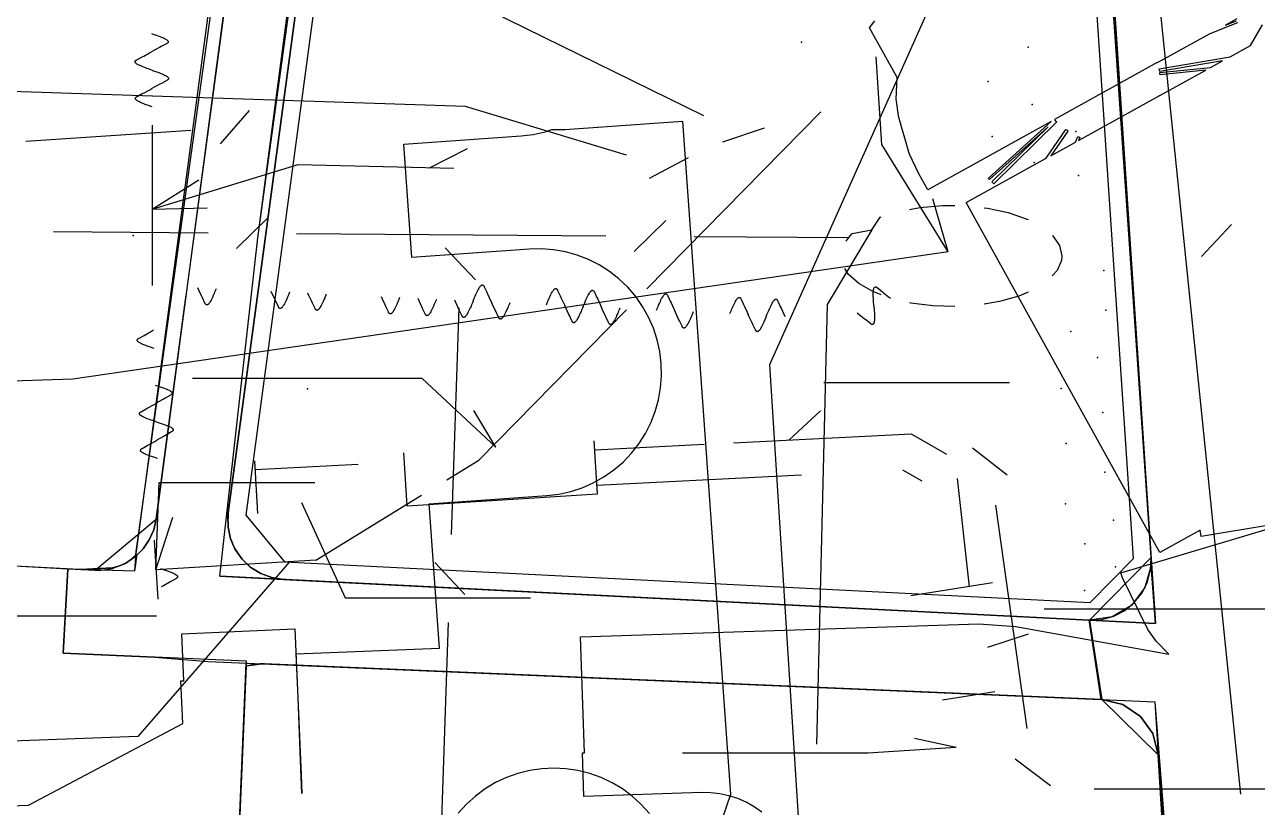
# Model space of a CAD drawing. Header units: metres. Extents: x -3903 to -3714, y 4981 to 6033.
# Drawn here: x -3864.84 to -3843.9, y 5709.88 to 5723.18 of the extents above; entities that cross this region are included whole.
import ezdxf

# ---------------------------------------------------------------- set-up
doc = ezdxf.new("R2010")
doc.units = ezdxf.units.M
for name, color, linetype in [('BOUNDARY', 7, 'Continuous'), ('BUSH', 7, 'Continuous'), ('CURB', 7, 'Continuous'), ('ELECTR_CABLE', 7, 'Continuous'), ('ELECTR_CABLE_COMM', 7, 'Continuous'), ('GRASS', 7, 'Continuous'), ('GROUND', 7, 'Continuous'), ('HEAT', 7, 'Continuous'), ('SEWER', 7, 'Continuous'), ('SIDEWALK_PATH', 7, 'Continuous'), ('TREE', 7, 'Continuous'), ('WATER_PIPELINE', 7, 'Continuous')]:
    doc.layers.add(name, color=color, linetype=linetype)

msp = doc.modelspace()

# ---------------------------------------------------------------- linework, layer by layer
at = {"layer": 'BOUNDARY'}
msp.add_lwpolyline([(-3861.464, 5703.213), (-3861.075, 5712.362), (-3864.189, 5712.495), (-3864.109, 5713.925), (-3866.317, 5714.045), (-3865.176, 5725.092), (-3864.954, 5735.839), (-3864.413, 5735.875), (-3864.286, 5739.581), (-3860.71, 5739.306), (-3860.715, 5739.615), (-3857.337, 5739.608), (-3857.325, 5739.309), (-3847.856, 5740.311), (-3847.984, 5741.862)], dxfattribs=at)
at = {"layer": 'BUSH'}
for p in [(-3851.646, 5722.876), (-3847.798, 5722.795), (-3848.477, 5722.21), (-3847.73, 5721.82), (-3848.409, 5721.277), (-3846.986, 5721.358), (-3847.696, 5720.835), (-3846.942, 5720.612), (-3846.512, 5718.997), (-3846.477, 5718.323), (-3847.073, 5717.963), (-3846.615, 5717.521), (-3860.034, 5716.989), (-3847.236, 5716.994), (-3846.53, 5716.586), (-3847.151, 5716.059), (-3846.496, 5715.574), (-3847.159, 5715.031), (-3846.344, 5714.755), (-3846.835, 5714.351), (-3846.31, 5713.965), (-3846.841, 5713.562)]:
    msp.add_point(p, dxfattribs=at)
at = {"layer": 'CURB'}
for points in [[(-3857.3, 5739.01), (-3857.918, 5738.407), (-3861.086, 5714.84), (-3860.427, 5714.048), (-3846.741, 5713.357), (-3846.007, 5714.103), (-3847.289, 5733.332), (-3847.46, 5735.893), (-3847.689, 5739.323)], [(-3846.756, 5713.058), (-3845.708, 5714.123), (-3847.009, 5733.639), (-3847.142, 5735.626), (-3847.389, 5739.343)], [(-3861.857, 5720.36), (-3861.643, 5721.948)], [(-3864.107, 5713.926), (-3863.64, 5713.907), (-3862.608, 5714.773), (-3862.096, 5718.583)], [(-3843.959, 5684.164), (-3845.59, 5710.769), (-3846.545, 5711.707), (-3860.767, 5712.312), (-3861.079, 5712.276)]]:
    msp.add_lwpolyline(points, dxfattribs=at)
at = {"layer": 'ELECTR_CABLE'}
for points in [[(-3849.288, 5723.885), (-3852.19, 5717.394), (-3851.637, 5708.732)], [(-3862.687, 5723.027), (-3862.672, 5723.021), (-3862.624, 5723.004), (-3862.603, 5722.996), (-3862.57, 5722.984), (-3862.535, 5722.971), (-3862.511, 5722.961), (-3862.487, 5722.951), (-3862.471, 5722.943), (-3862.454, 5722.934), (-3862.444, 5722.928), (-3862.435, 5722.923), (-3862.428, 5722.918), (-3862.425, 5722.916), (-3862.422, 5722.914), (-3862.417, 5722.909), (-3862.414, 5722.906), (-3862.412, 5722.904), (-3862.409, 5722.901), (-3862.407, 5722.899), (-3862.405, 5722.896), (-3862.404, 5722.893), (-3862.403, 5722.892), (-3862.403, 5722.89), (-3862.402, 5722.889), (-3862.402, 5722.887), (-3862.402, 5722.885), (-3862.402, 5722.884), (-3862.402, 5722.882), (-3862.402, 5722.881), (-3862.402, 5722.88), (-3862.402, 5722.879), (-3862.402, 5722.877), (-3862.403, 5722.876), (-3862.403, 5722.875), (-3862.404, 5722.873), (-3862.405, 5722.871), (-3862.406, 5722.87), (-3862.407, 5722.869), (-3862.408, 5722.868), (-3862.409, 5722.867), (-3862.41, 5722.866), (-3862.411, 5722.865), (-3862.413, 5722.862), (-3862.415, 5722.861), (-3862.418, 5722.859), (-3862.422, 5722.856), (-3862.426, 5722.854), (-3862.433, 5722.85), (-3862.52, 5722.802), (-3862.549, 5722.787), (-3862.646, 5722.735), (-3862.684, 5722.715)], [(-3862.681, 5722.403), (-3862.695, 5722.408), (-3862.743, 5722.425), (-3862.765, 5722.433), (-3862.797, 5722.445), (-3862.833, 5722.458), (-3862.857, 5722.468), (-3862.88, 5722.479), (-3862.897, 5722.486), (-3862.914, 5722.495), (-3862.924, 5722.501), (-3862.932, 5722.506), (-3862.939, 5722.511), (-3862.942, 5722.513), (-3862.945, 5722.516), (-3862.951, 5722.52), (-3862.954, 5722.523), (-3862.956, 5722.525), (-3862.958, 5722.528), (-3862.96, 5722.53), (-3862.962, 5722.534), (-3862.963, 5722.536), (-3862.964, 5722.537), (-3862.965, 5722.539), (-3862.965, 5722.54), (-3862.965, 5722.542), (-3862.966, 5722.544), (-3862.966, 5722.546), (-3862.966, 5722.548), (-3862.966, 5722.548), (-3862.966, 5722.55), (-3862.965, 5722.551), (-3862.965, 5722.552), (-3862.965, 5722.553), (-3862.964, 5722.554), (-3862.963, 5722.556), (-3862.962, 5722.558), (-3862.962, 5722.559), (-3862.961, 5722.56), (-3862.96, 5722.561), (-3862.959, 5722.562), (-3862.958, 5722.564), (-3862.957, 5722.565), (-3862.954, 5722.567), (-3862.952, 5722.568), (-3862.95, 5722.57), (-3862.946, 5722.573), (-3862.942, 5722.575), (-3862.935, 5722.579), (-3862.847, 5722.627), (-3862.818, 5722.642), (-3862.722, 5722.694), (-3862.684, 5722.715)], [(-3849.153, 5719.316), (-3850.281, 5721.137), (-3850.379, 5722.631)], [(-3862.681, 5722.403), (-3862.667, 5722.397), (-3862.618, 5722.38), (-3862.597, 5722.372), (-3862.564, 5722.361), (-3862.529, 5722.347), (-3862.505, 5722.337), (-3862.482, 5722.327), (-3862.465, 5722.319), (-3862.448, 5722.31), (-3862.438, 5722.304), (-3862.429, 5722.299), (-3862.422, 5722.294), (-3862.419, 5722.292), (-3862.416, 5722.29), (-3862.411, 5722.285), (-3862.408, 5722.282), (-3862.406, 5722.28), (-3862.404, 5722.277), (-3862.402, 5722.275), (-3862.4, 5722.272), (-3862.398, 5722.269), (-3862.398, 5722.268), (-3862.397, 5722.266), (-3862.397, 5722.265), (-3862.396, 5722.263), (-3862.396, 5722.261), (-3862.396, 5722.26), (-3862.396, 5722.258), (-3862.396, 5722.257), (-3862.396, 5722.256), (-3862.396, 5722.255), (-3862.397, 5722.253), (-3862.397, 5722.252), (-3862.397, 5722.251), (-3862.398, 5722.249), (-3862.399, 5722.247), (-3862.4, 5722.246), (-3862.401, 5722.245), (-3862.402, 5722.244), (-3862.403, 5722.243), (-3862.404, 5722.242), (-3862.405, 5722.241), (-3862.408, 5722.238), (-3862.409, 5722.237), (-3862.412, 5722.235), (-3862.416, 5722.232), (-3862.42, 5722.23), (-3862.427, 5722.226), (-3862.514, 5722.178), (-3862.543, 5722.163), (-3862.64, 5722.111), (-3862.678, 5722.091)], [(-3862.675, 5721.779), (-3862.689, 5721.784), (-3862.738, 5721.801), (-3862.759, 5721.809), (-3862.791, 5721.821), (-3862.827, 5721.835), (-3862.851, 5721.844), (-3862.874, 5721.855), (-3862.891, 5721.862), (-3862.908, 5721.871), (-3862.918, 5721.877), (-3862.926, 5721.882), (-3862.934, 5721.887), (-3862.937, 5721.889), (-3862.94, 5721.892), (-3862.945, 5721.896), (-3862.948, 5721.899), (-3862.95, 5721.901), (-3862.952, 5721.904), (-3862.954, 5721.906), (-3862.956, 5721.91), (-3862.958, 5721.912), (-3862.958, 5721.913), (-3862.959, 5721.915), (-3862.959, 5721.916), (-3862.96, 5721.918), (-3862.96, 5721.92), (-3862.96, 5721.922), (-3862.96, 5721.924), (-3862.96, 5721.924), (-3862.96, 5721.926), (-3862.96, 5721.927), (-3862.959, 5721.928), (-3862.959, 5721.929), (-3862.958, 5721.93), (-3862.958, 5721.932), (-3862.957, 5721.934), (-3862.956, 5721.935), (-3862.955, 5721.936), (-3862.954, 5721.937), (-3862.953, 5721.938), (-3862.952, 5721.94), (-3862.951, 5721.941), (-3862.948, 5721.943), (-3862.947, 5721.944), (-3862.944, 5721.946), (-3862.94, 5721.949), (-3862.936, 5721.951), (-3862.929, 5721.955), (-3862.842, 5722.003), (-3862.812, 5722.018), (-3862.716, 5722.07), (-3862.678, 5722.091)], [(-3854.27, 5718.684), (-3851.315, 5721.693)], [(-3862.672, 5721.467), (-3862.672, 5718.741)], [(-3862.672, 5720.039), (-3860.193, 5720.797), (-3857.55, 5720.738)], [(-3862.672, 5720.039), (-3861.884, 5720.541)], [(-3849.153, 5719.316), (-3849.414, 5720.213)], [(-3862.672, 5720.039), (-3861.738, 5720.063)], [(-3861.587, 5718.688), (-3861.593, 5718.674), (-3861.613, 5718.627), (-3861.622, 5718.606), (-3861.636, 5718.574), (-3861.652, 5718.54), (-3861.663, 5718.516), (-3861.674, 5718.494), (-3861.683, 5718.477), (-3861.693, 5718.461), (-3861.699, 5718.451), (-3861.705, 5718.443), (-3861.71, 5718.436), (-3861.713, 5718.433), (-3861.715, 5718.431), (-3861.72, 5718.426), (-3861.723, 5718.423), (-3861.725, 5718.421), (-3861.728, 5718.419), (-3861.731, 5718.417), (-3861.734, 5718.415), (-3861.736, 5718.414), (-3861.738, 5718.413), (-3861.739, 5718.413), (-3861.741, 5718.412), (-3861.742, 5718.412), (-3861.744, 5718.412), (-3861.746, 5718.412), (-3861.748, 5718.412), (-3861.749, 5718.412), (-3861.75, 5718.412), (-3861.751, 5718.413), (-3861.752, 5718.413), (-3861.754, 5718.414), (-3861.755, 5718.414), (-3861.756, 5718.415), (-3861.758, 5718.416), (-3861.759, 5718.417), (-3861.76, 5718.418), (-3861.761, 5718.419), (-3861.763, 5718.42), (-3861.764, 5718.421), (-3861.765, 5718.422), (-3861.767, 5718.425), (-3861.768, 5718.427), (-3861.77, 5718.43), (-3861.772, 5718.434), (-3861.774, 5718.438), (-3861.778, 5718.445), (-3861.82, 5718.535), (-3861.834, 5718.565), (-3861.881, 5718.664), (-3861.899, 5718.703)], [(-3857.224, 5718.476), (-3857.218, 5718.491), (-3857.198, 5718.538), (-3857.189, 5718.559), (-3857.175, 5718.59), (-3857.16, 5718.625), (-3857.148, 5718.648), (-3857.137, 5718.671), (-3857.128, 5718.687), (-3857.118, 5718.704), (-3857.112, 5718.713), (-3857.106, 5718.722), (-3857.101, 5718.728), (-3857.099, 5718.731), (-3857.096, 5718.734), (-3857.092, 5718.739), (-3857.088, 5718.742), (-3857.086, 5718.744), (-3857.083, 5718.746), (-3857.081, 5718.748), (-3857.077, 5718.75), (-3857.075, 5718.751), (-3857.073, 5718.751), (-3857.072, 5718.752), (-3857.07, 5718.752), (-3857.069, 5718.753), (-3857.067, 5718.753), (-3857.065, 5718.753), (-3857.063, 5718.753), (-3857.062, 5718.753), (-3857.061, 5718.752), (-3857.06, 5718.752), (-3857.059, 5718.752), (-3857.058, 5718.751), (-3857.056, 5718.751), (-3857.055, 5718.75), (-3857.053, 5718.749), (-3857.052, 5718.748), (-3857.051, 5718.747), (-3857.05, 5718.746), (-3857.049, 5718.745), (-3857.048, 5718.744), (-3857.047, 5718.742), (-3857.045, 5718.74), (-3857.043, 5718.738), (-3857.041, 5718.735), (-3857.039, 5718.731), (-3857.037, 5718.727), (-3857.034, 5718.72), (-3856.991, 5718.63), (-3856.977, 5718.6), (-3856.931, 5718.5), (-3856.913, 5718.461)], [(-3855.978, 5718.416), (-3855.972, 5718.43), (-3855.952, 5718.477), (-3855.943, 5718.498), (-3855.929, 5718.53), (-3855.913, 5718.564), (-3855.902, 5718.588), (-3855.89, 5718.611), (-3855.881, 5718.627), (-3855.872, 5718.643), (-3855.865, 5718.653), (-3855.86, 5718.661), (-3855.854, 5718.668), (-3855.852, 5718.671), (-3855.85, 5718.674), (-3855.845, 5718.678), (-3855.842, 5718.681), (-3855.839, 5718.683), (-3855.837, 5718.685), (-3855.834, 5718.687), (-3855.831, 5718.689), (-3855.828, 5718.69), (-3855.827, 5718.691), (-3855.825, 5718.691), (-3855.824, 5718.692), (-3855.822, 5718.692), (-3855.82, 5718.692), (-3855.818, 5718.692), (-3855.816, 5718.692), (-3855.816, 5718.692), (-3855.814, 5718.692), (-3855.813, 5718.692), (-3855.812, 5718.691), (-3855.811, 5718.691), (-3855.81, 5718.69), (-3855.808, 5718.689), (-3855.807, 5718.688), (-3855.805, 5718.687), (-3855.804, 5718.686), (-3855.803, 5718.685), (-3855.802, 5718.684), (-3855.801, 5718.683), (-3855.8, 5718.682), (-3855.798, 5718.679), (-3855.797, 5718.678), (-3855.795, 5718.675), (-3855.792, 5718.671), (-3855.791, 5718.667), (-3855.787, 5718.659), (-3855.744, 5718.569), (-3855.731, 5718.539), (-3855.684, 5718.44), (-3855.666, 5718.401)], [(-3850.416, 5718.399), (-3850.417, 5718.414), (-3850.421, 5718.465), (-3850.422, 5718.488), (-3850.424, 5718.523), (-3850.426, 5718.561), (-3850.426, 5718.587), (-3850.426, 5718.612), (-3850.426, 5718.631), (-3850.424, 5718.65), (-3850.423, 5718.661), (-3850.422, 5718.671), (-3850.42, 5718.679), (-3850.419, 5718.683), (-3850.418, 5718.687), (-3850.416, 5718.693), (-3850.415, 5718.697), (-3850.414, 5718.7), (-3850.412, 5718.703), (-3850.411, 5718.706), (-3850.408, 5718.709), (-3850.407, 5718.711), (-3850.406, 5718.712), (-3850.405, 5718.714), (-3850.403, 5718.715), (-3850.402, 5718.716), (-3850.401, 5718.717), (-3850.399, 5718.717), (-3850.397, 5718.718), (-3850.396, 5718.719), (-3850.395, 5718.719), (-3850.394, 5718.719), (-3850.393, 5718.719), (-3850.392, 5718.719), (-3850.39, 5718.719), (-3850.389, 5718.719), (-3850.386, 5718.719), (-3850.385, 5718.719), (-3850.384, 5718.719), (-3850.382, 5718.718), (-3850.381, 5718.718), (-3850.379, 5718.717), (-3850.378, 5718.717), (-3850.375, 5718.715), (-3850.373, 5718.714), (-3850.37, 5718.712), (-3850.366, 5718.71), (-3850.362, 5718.707), (-3850.356, 5718.702), (-3850.277, 5718.641), (-3850.251, 5718.621), (-3850.165, 5718.553), (-3850.131, 5718.526)], [(-3860.341, 5718.628), (-3860.346, 5718.614), (-3860.366, 5718.567), (-3860.375, 5718.546), (-3860.389, 5718.514), (-3860.405, 5718.479), (-3860.416, 5718.456), (-3860.428, 5718.433), (-3860.437, 5718.417), (-3860.446, 5718.401), (-3860.453, 5718.391), (-3860.458, 5718.383), (-3860.464, 5718.376), (-3860.466, 5718.373), (-3860.469, 5718.37), (-3860.473, 5718.365), (-3860.476, 5718.362), (-3860.479, 5718.36), (-3860.481, 5718.358), (-3860.484, 5718.356), (-3860.488, 5718.354), (-3860.49, 5718.353), (-3860.491, 5718.353), (-3860.493, 5718.352), (-3860.495, 5718.352), (-3860.496, 5718.352), (-3860.498, 5718.351), (-3860.5, 5718.351), (-3860.502, 5718.352), (-3860.503, 5718.352), (-3860.504, 5718.352), (-3860.505, 5718.352), (-3860.506, 5718.353), (-3860.507, 5718.353), (-3860.508, 5718.354), (-3860.51, 5718.354), (-3860.512, 5718.356), (-3860.513, 5718.357), (-3860.514, 5718.357), (-3860.515, 5718.358), (-3860.516, 5718.36), (-3860.517, 5718.361), (-3860.518, 5718.362), (-3860.52, 5718.364), (-3860.521, 5718.366), (-3860.523, 5718.369), (-3860.526, 5718.373), (-3860.528, 5718.377), (-3860.531, 5718.384), (-3860.574, 5718.474), (-3860.588, 5718.504), (-3860.634, 5718.604), (-3860.652, 5718.643)], [(-3859.717, 5718.597), (-3859.723, 5718.583), (-3859.743, 5718.536), (-3859.752, 5718.515), (-3859.766, 5718.484), (-3859.782, 5718.449), (-3859.793, 5718.426), (-3859.805, 5718.403), (-3859.813, 5718.387), (-3859.823, 5718.37), (-3859.83, 5718.361), (-3859.835, 5718.352), (-3859.841, 5718.346), (-3859.843, 5718.343), (-3859.845, 5718.34), (-3859.85, 5718.335), (-3859.853, 5718.332), (-3859.855, 5718.33), (-3859.858, 5718.328), (-3859.861, 5718.326), (-3859.864, 5718.324), (-3859.867, 5718.323), (-3859.868, 5718.323), (-3859.87, 5718.322), (-3859.871, 5718.322), (-3859.873, 5718.321), (-3859.875, 5718.321), (-3859.876, 5718.321), (-3859.878, 5718.321), (-3859.879, 5718.321), (-3859.88, 5718.322), (-3859.881, 5718.322), (-3859.883, 5718.322), (-3859.884, 5718.323), (-3859.885, 5718.323), (-3859.887, 5718.324), (-3859.888, 5718.325), (-3859.89, 5718.326), (-3859.89, 5718.327), (-3859.892, 5718.328), (-3859.893, 5718.329), (-3859.894, 5718.33), (-3859.895, 5718.332), (-3859.897, 5718.334), (-3859.898, 5718.336), (-3859.9, 5718.339), (-3859.902, 5718.343), (-3859.904, 5718.347), (-3859.908, 5718.354), (-3859.951, 5718.444), (-3859.964, 5718.474), (-3860.011, 5718.574), (-3860.029, 5718.613)], [(-3858.471, 5718.537), (-3858.477, 5718.523), (-3858.497, 5718.476), (-3858.506, 5718.455), (-3858.519, 5718.423), (-3858.535, 5718.389), (-3858.547, 5718.365), (-3858.558, 5718.342), (-3858.567, 5718.326), (-3858.577, 5718.31), (-3858.583, 5718.3), (-3858.589, 5718.292), (-3858.594, 5718.285), (-3858.596, 5718.282), (-3858.599, 5718.279), (-3858.603, 5718.275), (-3858.606, 5718.272), (-3858.609, 5718.27), (-3858.612, 5718.268), (-3858.614, 5718.266), (-3858.618, 5718.264), (-3858.62, 5718.263), (-3858.622, 5718.262), (-3858.623, 5718.262), (-3858.625, 5718.261), (-3858.626, 5718.261), (-3858.628, 5718.261), (-3858.63, 5718.261), (-3858.632, 5718.261), (-3858.633, 5718.261), (-3858.634, 5718.261), (-3858.635, 5718.261), (-3858.636, 5718.262), (-3858.637, 5718.262), (-3858.639, 5718.263), (-3858.64, 5718.264), (-3858.642, 5718.265), (-3858.643, 5718.266), (-3858.644, 5718.267), (-3858.645, 5718.268), (-3858.646, 5718.269), (-3858.647, 5718.27), (-3858.648, 5718.271), (-3858.65, 5718.274), (-3858.652, 5718.275), (-3858.654, 5718.278), (-3858.656, 5718.282), (-3858.658, 5718.286), (-3858.661, 5718.294), (-3858.704, 5718.384), (-3858.718, 5718.414), (-3858.764, 5718.513), (-3858.782, 5718.552)], [(-3857.847, 5718.507), (-3857.853, 5718.493), (-3857.873, 5718.446), (-3857.882, 5718.425), (-3857.896, 5718.393), (-3857.912, 5718.358), (-3857.923, 5718.335), (-3857.935, 5718.312), (-3857.944, 5718.296), (-3857.953, 5718.28), (-3857.96, 5718.27), (-3857.965, 5718.262), (-3857.971, 5718.255), (-3857.973, 5718.252), (-3857.976, 5718.249), (-3857.98, 5718.244), (-3857.983, 5718.241), (-3857.986, 5718.239), (-3857.988, 5718.237), (-3857.991, 5718.235), (-3857.994, 5718.233), (-3857.997, 5718.232), (-3857.998, 5718.232), (-3858, 5718.231), (-3858.001, 5718.231), (-3858.003, 5718.231), (-3858.005, 5718.23), (-3858.007, 5718.23), (-3858.009, 5718.231), (-3858.009, 5718.231), (-3858.011, 5718.231), (-3858.012, 5718.231), (-3858.013, 5718.232), (-3858.014, 5718.232), (-3858.015, 5718.233), (-3858.017, 5718.233), (-3858.019, 5718.235), (-3858.02, 5718.236), (-3858.021, 5718.236), (-3858.022, 5718.237), (-3858.023, 5718.239), (-3858.024, 5718.24), (-3858.025, 5718.241), (-3858.027, 5718.243), (-3858.028, 5718.245), (-3858.03, 5718.248), (-3858.033, 5718.252), (-3858.035, 5718.256), (-3858.038, 5718.263), (-3858.081, 5718.353), (-3858.095, 5718.383), (-3858.141, 5718.483), (-3858.159, 5718.522)], [(-3857.224, 5718.476), (-3857.23, 5718.462), (-3857.25, 5718.415), (-3857.259, 5718.394), (-3857.273, 5718.363), (-3857.289, 5718.328), (-3857.3, 5718.305), (-3857.311, 5718.282), (-3857.32, 5718.266), (-3857.33, 5718.249), (-3857.336, 5718.24), (-3857.342, 5718.231), (-3857.347, 5718.225), (-3857.35, 5718.222), (-3857.352, 5718.219), (-3857.357, 5718.214), (-3857.36, 5718.211), (-3857.362, 5718.209), (-3857.365, 5718.207), (-3857.368, 5718.205), (-3857.371, 5718.203), (-3857.373, 5718.202), (-3857.375, 5718.202), (-3857.377, 5718.201), (-3857.378, 5718.201), (-3857.38, 5718.2), (-3857.382, 5718.2), (-3857.383, 5718.2), (-3857.385, 5718.2), (-3857.386, 5718.2), (-3857.387, 5718.201), (-3857.388, 5718.201), (-3857.39, 5718.201), (-3857.391, 5718.202), (-3857.392, 5718.202), (-3857.394, 5718.203), (-3857.395, 5718.204), (-3857.397, 5718.205), (-3857.397, 5718.206), (-3857.399, 5718.207), (-3857.4, 5718.208), (-3857.401, 5718.209), (-3857.402, 5718.211), (-3857.404, 5718.213), (-3857.405, 5718.215), (-3857.407, 5718.218), (-3857.409, 5718.222), (-3857.411, 5718.226), (-3857.415, 5718.233), (-3857.458, 5718.323), (-3857.471, 5718.353), (-3857.518, 5718.453), (-3857.536, 5718.492)], [(-3855.354, 5718.386), (-3855.348, 5718.4), (-3855.328, 5718.447), (-3855.319, 5718.468), (-3855.306, 5718.499), (-3855.29, 5718.534), (-3855.279, 5718.558), (-3855.267, 5718.58), (-3855.258, 5718.597), (-3855.248, 5718.613), (-3855.242, 5718.623), (-3855.236, 5718.631), (-3855.231, 5718.638), (-3855.229, 5718.641), (-3855.226, 5718.643), (-3855.222, 5718.648), (-3855.219, 5718.651), (-3855.216, 5718.653), (-3855.213, 5718.655), (-3855.211, 5718.657), (-3855.207, 5718.659), (-3855.205, 5718.66), (-3855.204, 5718.661), (-3855.202, 5718.661), (-3855.2, 5718.662), (-3855.199, 5718.662), (-3855.197, 5718.662), (-3855.195, 5718.662), (-3855.193, 5718.662), (-3855.192, 5718.662), (-3855.191, 5718.662), (-3855.19, 5718.661), (-3855.189, 5718.661), (-3855.188, 5718.66), (-3855.187, 5718.66), (-3855.185, 5718.659), (-3855.183, 5718.658), (-3855.182, 5718.657), (-3855.181, 5718.656), (-3855.18, 5718.655), (-3855.179, 5718.654), (-3855.178, 5718.653), (-3855.177, 5718.652), (-3855.175, 5718.649), (-3855.173, 5718.647), (-3855.171, 5718.644), (-3855.169, 5718.64), (-3855.167, 5718.636), (-3855.164, 5718.629), (-3855.121, 5718.539), (-3855.107, 5718.509), (-3855.061, 5718.41), (-3855.043, 5718.371)], [(-3854.108, 5718.325), (-3854.102, 5718.339), (-3854.082, 5718.386), (-3854.073, 5718.407), (-3854.059, 5718.439), (-3854.043, 5718.474), (-3854.032, 5718.497), (-3854.021, 5718.52), (-3854.012, 5718.536), (-3854.002, 5718.552), (-3853.996, 5718.562), (-3853.99, 5718.57), (-3853.985, 5718.577), (-3853.982, 5718.58), (-3853.98, 5718.583), (-3853.975, 5718.588), (-3853.972, 5718.591), (-3853.97, 5718.593), (-3853.967, 5718.595), (-3853.964, 5718.597), (-3853.961, 5718.599), (-3853.959, 5718.6), (-3853.957, 5718.6), (-3853.956, 5718.601), (-3853.954, 5718.601), (-3853.953, 5718.601), (-3853.95, 5718.602), (-3853.949, 5718.602), (-3853.947, 5718.601), (-3853.946, 5718.601), (-3853.945, 5718.601), (-3853.944, 5718.601), (-3853.943, 5718.6), (-3853.941, 5718.6), (-3853.94, 5718.599), (-3853.939, 5718.599), (-3853.937, 5718.597), (-3853.936, 5718.596), (-3853.935, 5718.596), (-3853.933, 5718.595), (-3853.932, 5718.593), (-3853.931, 5718.592), (-3853.93, 5718.591), (-3853.928, 5718.589), (-3853.927, 5718.587), (-3853.925, 5718.584), (-3853.923, 5718.58), (-3853.921, 5718.576), (-3853.917, 5718.569), (-3853.874, 5718.479), (-3853.861, 5718.449), (-3853.814, 5718.349), (-3853.796, 5718.31)], [(-3852.861, 5718.265), (-3852.855, 5718.279), (-3852.835, 5718.326), (-3852.826, 5718.347), (-3852.813, 5718.378), (-3852.797, 5718.413), (-3852.785, 5718.437), (-3852.774, 5718.459), (-3852.765, 5718.476), (-3852.755, 5718.492), (-3852.749, 5718.502), (-3852.743, 5718.51), (-3852.738, 5718.517), (-3852.736, 5718.52), (-3852.733, 5718.522), (-3852.729, 5718.527), (-3852.726, 5718.53), (-3852.723, 5718.532), (-3852.72, 5718.534), (-3852.718, 5718.536), (-3852.714, 5718.538), (-3852.712, 5718.539), (-3852.711, 5718.54), (-3852.709, 5718.54), (-3852.707, 5718.541), (-3852.706, 5718.541), (-3852.704, 5718.541), (-3852.702, 5718.541), (-3852.7, 5718.541), (-3852.699, 5718.541), (-3852.698, 5718.541), (-3852.697, 5718.54), (-3852.696, 5718.54), (-3852.695, 5718.539), (-3852.693, 5718.539), (-3852.692, 5718.538), (-3852.69, 5718.537), (-3852.689, 5718.536), (-3852.688, 5718.535), (-3852.687, 5718.534), (-3852.686, 5718.533), (-3852.685, 5718.532), (-3852.684, 5718.531), (-3852.682, 5718.528), (-3852.68, 5718.526), (-3852.678, 5718.523), (-3852.676, 5718.519), (-3852.674, 5718.515), (-3852.671, 5718.508), (-3852.628, 5718.418), (-3852.614, 5718.388), (-3852.568, 5718.289), (-3852.55, 5718.25)], [(-3852.238, 5718.235), (-3852.232, 5718.249), (-3852.212, 5718.296), (-3852.203, 5718.317), (-3852.189, 5718.348), (-3852.173, 5718.383), (-3852.162, 5718.406), (-3852.151, 5718.429), (-3852.142, 5718.445), (-3852.132, 5718.462), (-3852.126, 5718.471), (-3852.12, 5718.48), (-3852.115, 5718.486), (-3852.112, 5718.489), (-3852.11, 5718.492), (-3852.105, 5718.497), (-3852.102, 5718.5), (-3852.1, 5718.502), (-3852.097, 5718.504), (-3852.094, 5718.506), (-3852.091, 5718.508), (-3852.089, 5718.509), (-3852.087, 5718.509), (-3852.086, 5718.51), (-3852.084, 5718.51), (-3852.083, 5718.511), (-3852.081, 5718.511), (-3852.079, 5718.511), (-3852.077, 5718.511), (-3852.076, 5718.511), (-3852.075, 5718.51), (-3852.074, 5718.51), (-3852.073, 5718.51), (-3852.072, 5718.509), (-3852.07, 5718.509), (-3852.069, 5718.508), (-3852.067, 5718.507), (-3852.066, 5718.506), (-3852.065, 5718.505), (-3852.064, 5718.504), (-3852.062, 5718.503), (-3852.061, 5718.502), (-3852.06, 5718.5), (-3852.058, 5718.498), (-3852.057, 5718.496), (-3852.055, 5718.493), (-3852.053, 5718.489), (-3852.051, 5718.485), (-3852.047, 5718.478), (-3852.005, 5718.388), (-3851.991, 5718.358), (-3851.945, 5718.258), (-3851.926, 5718.219)], [(-3857.671, 5715.44), (-3857.126, 5715.775), (-3854.62, 5718.327)], [(-3856.601, 5718.446), (-3856.607, 5718.432), (-3856.627, 5718.385), (-3856.636, 5718.364), (-3856.65, 5718.333), (-3856.666, 5718.298), (-3856.677, 5718.274), (-3856.688, 5718.252), (-3856.697, 5718.235), (-3856.707, 5718.219), (-3856.713, 5718.209), (-3856.719, 5718.201), (-3856.724, 5718.194), (-3856.727, 5718.191), (-3856.729, 5718.189), (-3856.734, 5718.184), (-3856.737, 5718.181), (-3856.739, 5718.179), (-3856.742, 5718.177), (-3856.745, 5718.175), (-3856.748, 5718.173), (-3856.75, 5718.172), (-3856.752, 5718.171), (-3856.753, 5718.171), (-3856.755, 5718.17), (-3856.756, 5718.17), (-3856.758, 5718.17), (-3856.76, 5718.17), (-3856.762, 5718.17), (-3856.763, 5718.17), (-3856.764, 5718.17), (-3856.765, 5718.171), (-3856.766, 5718.171), (-3856.767, 5718.172), (-3856.769, 5718.172), (-3856.77, 5718.173), (-3856.772, 5718.174), (-3856.773, 5718.175), (-3856.774, 5718.176), (-3856.775, 5718.177), (-3856.777, 5718.178), (-3856.778, 5718.179), (-3856.779, 5718.18), (-3856.781, 5718.183), (-3856.782, 5718.185), (-3856.784, 5718.188), (-3856.786, 5718.192), (-3856.788, 5718.196), (-3856.792, 5718.203), (-3856.834, 5718.293), (-3856.848, 5718.323), (-3856.894, 5718.422), (-3856.913, 5718.461)], [(-3855.354, 5718.386), (-3855.36, 5718.372), (-3855.38, 5718.325), (-3855.389, 5718.304), (-3855.403, 5718.272), (-3855.419, 5718.237), (-3855.43, 5718.214), (-3855.442, 5718.191), (-3855.451, 5718.175), (-3855.46, 5718.159), (-3855.467, 5718.149), (-3855.472, 5718.141), (-3855.478, 5718.134), (-3855.48, 5718.131), (-3855.482, 5718.128), (-3855.487, 5718.123), (-3855.49, 5718.12), (-3855.493, 5718.118), (-3855.495, 5718.116), (-3855.498, 5718.114), (-3855.501, 5718.112), (-3855.504, 5718.111), (-3855.505, 5718.111), (-3855.507, 5718.11), (-3855.508, 5718.11), (-3855.51, 5718.11), (-3855.512, 5718.109), (-3855.514, 5718.109), (-3855.516, 5718.11), (-3855.516, 5718.11), (-3855.518, 5718.11), (-3855.519, 5718.11), (-3855.52, 5718.111), (-3855.521, 5718.111), (-3855.522, 5718.112), (-3855.524, 5718.112), (-3855.526, 5718.114), (-3855.527, 5718.115), (-3855.528, 5718.115), (-3855.529, 5718.116), (-3855.53, 5718.118), (-3855.531, 5718.119), (-3855.532, 5718.12), (-3855.534, 5718.122), (-3855.535, 5718.124), (-3855.537, 5718.127), (-3855.54, 5718.131), (-3855.541, 5718.135), (-3855.545, 5718.142), (-3855.588, 5718.232), (-3855.601, 5718.262), (-3855.648, 5718.362), (-3855.666, 5718.401)], [(-3854.731, 5718.356), (-3854.737, 5718.341), (-3854.757, 5718.294), (-3854.766, 5718.273), (-3854.78, 5718.242), (-3854.796, 5718.207), (-3854.807, 5718.184), (-3854.818, 5718.161), (-3854.827, 5718.145), (-3854.837, 5718.128), (-3854.843, 5718.119), (-3854.849, 5718.11), (-3854.854, 5718.104), (-3854.857, 5718.101), (-3854.859, 5718.098), (-3854.864, 5718.093), (-3854.867, 5718.09), (-3854.869, 5718.088), (-3854.872, 5718.086), (-3854.875, 5718.084), (-3854.878, 5718.082), (-3854.88, 5718.081), (-3854.882, 5718.081), (-3854.883, 5718.08), (-3854.885, 5718.08), (-3854.886, 5718.079), (-3854.889, 5718.079), (-3854.89, 5718.079), (-3854.892, 5718.079), (-3854.893, 5718.079), (-3854.894, 5718.08), (-3854.895, 5718.08), (-3854.896, 5718.08), (-3854.898, 5718.081), (-3854.899, 5718.081), (-3854.9, 5718.082), (-3854.902, 5718.083), (-3854.903, 5718.084), (-3854.904, 5718.085), (-3854.905, 5718.086), (-3854.907, 5718.087), (-3854.908, 5718.088), (-3854.909, 5718.09), (-3854.911, 5718.092), (-3854.912, 5718.094), (-3854.914, 5718.097), (-3854.916, 5718.101), (-3854.918, 5718.105), (-3854.922, 5718.112), (-3854.964, 5718.202), (-3854.978, 5718.232), (-3855.025, 5718.332), (-3855.043, 5718.371)], [(-3853.485, 5718.295), (-3853.491, 5718.281), (-3853.51, 5718.234), (-3853.52, 5718.213), (-3853.533, 5718.181), (-3853.549, 5718.147), (-3853.56, 5718.123), (-3853.572, 5718.1), (-3853.581, 5718.084), (-3853.591, 5718.068), (-3853.597, 5718.058), (-3853.603, 5718.05), (-3853.608, 5718.043), (-3853.61, 5718.04), (-3853.613, 5718.037), (-3853.617, 5718.033), (-3853.62, 5718.03), (-3853.623, 5718.028), (-3853.626, 5718.026), (-3853.628, 5718.024), (-3853.632, 5718.022), (-3853.634, 5718.021), (-3853.635, 5718.02), (-3853.637, 5718.02), (-3853.639, 5718.019), (-3853.64, 5718.019), (-3853.642, 5718.019), (-3853.644, 5718.019), (-3853.646, 5718.019), (-3853.647, 5718.019), (-3853.648, 5718.019), (-3853.649, 5718.019), (-3853.65, 5718.02), (-3853.651, 5718.02), (-3853.652, 5718.021), (-3853.654, 5718.022), (-3853.656, 5718.023), (-3853.657, 5718.024), (-3853.658, 5718.025), (-3853.659, 5718.026), (-3853.66, 5718.027), (-3853.661, 5718.028), (-3853.662, 5718.029), (-3853.664, 5718.032), (-3853.666, 5718.034), (-3853.667, 5718.036), (-3853.67, 5718.041), (-3853.672, 5718.044), (-3853.675, 5718.052), (-3853.718, 5718.142), (-3853.732, 5718.172), (-3853.778, 5718.271), (-3853.796, 5718.31)], [(-3850.416, 5718.399), (-3850.415, 5718.384), (-3850.412, 5718.333), (-3850.41, 5718.31), (-3850.408, 5718.276), (-3850.407, 5718.237), (-3850.406, 5718.211), (-3850.406, 5718.186), (-3850.407, 5718.167), (-3850.408, 5718.148), (-3850.409, 5718.137), (-3850.411, 5718.127), (-3850.412, 5718.119), (-3850.413, 5718.115), (-3850.414, 5718.111), (-3850.416, 5718.105), (-3850.417, 5718.101), (-3850.419, 5718.098), (-3850.42, 5718.095), (-3850.422, 5718.092), (-3850.424, 5718.089), (-3850.426, 5718.087), (-3850.427, 5718.086), (-3850.428, 5718.084), (-3850.429, 5718.083), (-3850.43, 5718.083), (-3850.432, 5718.081), (-3850.433, 5718.081), (-3850.435, 5718.08), (-3850.436, 5718.08), (-3850.437, 5718.079), (-3850.438, 5718.079), (-3850.439, 5718.079), (-3850.441, 5718.079), (-3850.442, 5718.079), (-3850.444, 5718.079), (-3850.446, 5718.079), (-3850.447, 5718.079), (-3850.449, 5718.08), (-3850.45, 5718.08), (-3850.452, 5718.08), (-3850.453, 5718.081), (-3850.455, 5718.082), (-3850.458, 5718.083), (-3850.46, 5718.084), (-3850.463, 5718.086), (-3850.466, 5718.088), (-3850.47, 5718.091), (-3850.476, 5718.096), (-3850.555, 5718.157), (-3850.581, 5718.177), (-3850.667, 5718.245), (-3850.701, 5718.272)], [(-3852.238, 5718.235), (-3852.244, 5718.22), (-3852.264, 5718.173), (-3852.273, 5718.152), (-3852.287, 5718.121), (-3852.303, 5718.086), (-3852.314, 5718.063), (-3852.325, 5718.04), (-3852.334, 5718.024), (-3852.344, 5718.007), (-3852.35, 5717.998), (-3852.356, 5717.989), (-3852.361, 5717.983), (-3852.364, 5717.98), (-3852.366, 5717.977), (-3852.371, 5717.972), (-3852.374, 5717.969), (-3852.376, 5717.967), (-3852.379, 5717.965), (-3852.382, 5717.963), (-3852.385, 5717.961), (-3852.387, 5717.96), (-3852.389, 5717.96), (-3852.39, 5717.959), (-3852.392, 5717.959), (-3852.393, 5717.958), (-3852.395, 5717.958), (-3852.397, 5717.958), (-3852.399, 5717.958), (-3852.4, 5717.958), (-3852.401, 5717.959), (-3852.402, 5717.959), (-3852.403, 5717.959), (-3852.405, 5717.96), (-3852.406, 5717.96), (-3852.407, 5717.961), (-3852.409, 5717.962), (-3852.41, 5717.963), (-3852.411, 5717.964), (-3852.412, 5717.965), (-3852.414, 5717.966), (-3852.415, 5717.967), (-3852.416, 5717.969), (-3852.418, 5717.971), (-3852.419, 5717.973), (-3852.421, 5717.976), (-3852.423, 5717.98), (-3852.425, 5717.984), (-3852.429, 5717.991), (-3852.471, 5718.081), (-3852.485, 5718.111), (-3852.532, 5718.211), (-3852.55, 5718.25)], [(-3862.641, 5717.675), (-3862.655, 5717.68), (-3862.704, 5717.696), (-3862.725, 5717.703), (-3862.758, 5717.715), (-3862.794, 5717.728), (-3862.818, 5717.737), (-3862.842, 5717.747), (-3862.858, 5717.754), (-3862.875, 5717.763), (-3862.886, 5717.768), (-3862.894, 5717.773), (-3862.901, 5717.778), (-3862.905, 5717.78), (-3862.908, 5717.782), (-3862.913, 5717.787), (-3862.916, 5717.79), (-3862.918, 5717.792), (-3862.92, 5717.794), (-3862.922, 5717.797), (-3862.925, 5717.8), (-3862.926, 5717.802), (-3862.927, 5717.804), (-3862.927, 5717.805), (-3862.928, 5717.807), (-3862.928, 5717.808), (-3862.928, 5717.81), (-3862.929, 5717.812), (-3862.929, 5717.814), (-3862.929, 5717.815), (-3862.928, 5717.816), (-3862.928, 5717.817), (-3862.928, 5717.818), (-3862.928, 5717.819), (-3862.927, 5717.821), (-3862.926, 5717.822), (-3862.925, 5717.824), (-3862.925, 5717.826), (-3862.924, 5717.826), (-3862.923, 5717.828), (-3862.922, 5717.829), (-3862.921, 5717.83), (-3862.92, 5717.831), (-3862.917, 5717.833), (-3862.916, 5717.835), (-3862.913, 5717.837), (-3862.909, 5717.84), (-3862.905, 5717.842), (-3862.898, 5717.846), (-3862.812, 5717.896), (-3862.783, 5717.912), (-3862.687, 5717.966), (-3862.65, 5717.987)], [(-3862.622, 5717.051), (-3862.608, 5717.046), (-3862.559, 5717.03), (-3862.538, 5717.023), (-3862.505, 5717.011), (-3862.469, 5716.998), (-3862.445, 5716.989), (-3862.422, 5716.979), (-3862.405, 5716.972), (-3862.388, 5716.963), (-3862.377, 5716.958), (-3862.369, 5716.953), (-3862.362, 5716.948), (-3862.359, 5716.946), (-3862.356, 5716.943), (-3862.35, 5716.939), (-3862.347, 5716.936), (-3862.345, 5716.934), (-3862.343, 5716.932), (-3862.341, 5716.929), (-3862.338, 5716.926), (-3862.337, 5716.924), (-3862.337, 5716.922), (-3862.336, 5716.921), (-3862.335, 5716.919), (-3862.335, 5716.918), (-3862.335, 5716.916), (-3862.334, 5716.914), (-3862.334, 5716.912), (-3862.335, 5716.911), (-3862.335, 5716.91), (-3862.335, 5716.909), (-3862.335, 5716.908), (-3862.336, 5716.907), (-3862.336, 5716.905), (-3862.337, 5716.904), (-3862.338, 5716.902), (-3862.339, 5716.9), (-3862.339, 5716.899), (-3862.34, 5716.898), (-3862.341, 5716.897), (-3862.342, 5716.896), (-3862.343, 5716.895), (-3862.346, 5716.893), (-3862.348, 5716.891), (-3862.35, 5716.889), (-3862.354, 5716.886), (-3862.358, 5716.884), (-3862.365, 5716.88), (-3862.451, 5716.83), (-3862.48, 5716.814), (-3862.576, 5716.76), (-3862.613, 5716.739)], [(-3858.091, 5717.164), (-3861.99, 5717.164)], [(-3856.837, 5715.996), (-3858.091, 5717.164)], [(-3851.264, 5717.096), (-3848.115, 5717.096)], [(-3862.604, 5716.427), (-3862.618, 5716.432), (-3862.667, 5716.448), (-3862.689, 5716.456), (-3862.721, 5716.467), (-3862.757, 5716.48), (-3862.781, 5716.49), (-3862.805, 5716.499), (-3862.822, 5716.507), (-3862.839, 5716.515), (-3862.849, 5716.521), (-3862.857, 5716.526), (-3862.865, 5716.531), (-3862.868, 5716.533), (-3862.871, 5716.535), (-3862.876, 5716.539), (-3862.879, 5716.542), (-3862.881, 5716.544), (-3862.884, 5716.547), (-3862.886, 5716.549), (-3862.888, 5716.553), (-3862.889, 5716.555), (-3862.89, 5716.556), (-3862.89, 5716.558), (-3862.891, 5716.559), (-3862.891, 5716.561), (-3862.892, 5716.563), (-3862.892, 5716.565), (-3862.892, 5716.567), (-3862.892, 5716.567), (-3862.892, 5716.569), (-3862.891, 5716.57), (-3862.891, 5716.571), (-3862.891, 5716.572), (-3862.89, 5716.573), (-3862.89, 5716.575), (-3862.889, 5716.577), (-3862.888, 5716.578), (-3862.887, 5716.579), (-3862.886, 5716.58), (-3862.885, 5716.582), (-3862.884, 5716.583), (-3862.883, 5716.584), (-3862.881, 5716.586), (-3862.879, 5716.587), (-3862.876, 5716.59), (-3862.872, 5716.592), (-3862.869, 5716.594), (-3862.861, 5716.598), (-3862.775, 5716.648), (-3862.746, 5716.664), (-3862.651, 5716.718), (-3862.613, 5716.739)], [(-3856.837, 5715.996), (-3857.213, 5716.619)], [(-3851.859, 5716.117), (-3851.325, 5716.611)], [(-3862.604, 5716.427), (-3862.59, 5716.423), (-3862.541, 5716.406), (-3862.519, 5716.399), (-3862.487, 5716.388), (-3862.451, 5716.375), (-3862.427, 5716.365), (-3862.403, 5716.355), (-3862.386, 5716.348), (-3862.369, 5716.339), (-3862.359, 5716.334), (-3862.351, 5716.329), (-3862.343, 5716.324), (-3862.34, 5716.322), (-3862.337, 5716.32), (-3862.332, 5716.316), (-3862.329, 5716.313), (-3862.327, 5716.31), (-3862.324, 5716.308), (-3862.322, 5716.305), (-3862.32, 5716.302), (-3862.319, 5716.3), (-3862.318, 5716.298), (-3862.318, 5716.297), (-3862.317, 5716.295), (-3862.317, 5716.294), (-3862.316, 5716.292), (-3862.316, 5716.29), (-3862.316, 5716.288), (-3862.316, 5716.287), (-3862.316, 5716.286), (-3862.316, 5716.285), (-3862.317, 5716.284), (-3862.317, 5716.283), (-3862.318, 5716.281), (-3862.318, 5716.28), (-3862.319, 5716.278), (-3862.32, 5716.277), (-3862.321, 5716.276), (-3862.322, 5716.275), (-3862.323, 5716.273), (-3862.324, 5716.272), (-3862.325, 5716.271), (-3862.327, 5716.269), (-3862.329, 5716.267), (-3862.332, 5716.265), (-3862.336, 5716.263), (-3862.339, 5716.26), (-3862.347, 5716.256), (-3862.433, 5716.207), (-3862.462, 5716.191), (-3862.557, 5716.137), (-3862.595, 5716.116)], [(-3852.8, 5716.07), (-3849.783, 5716.22)], [(-3849.783, 5716.22), (-3849.184, 5715.877)], [(-3862.586, 5715.804), (-3862.6, 5715.808), (-3862.649, 5715.825), (-3862.67, 5715.832), (-3862.703, 5715.843), (-3862.739, 5715.856), (-3862.763, 5715.866), (-3862.786, 5715.876), (-3862.803, 5715.883), (-3862.82, 5715.892), (-3862.831, 5715.897), (-3862.839, 5715.902), (-3862.846, 5715.907), (-3862.849, 5715.909), (-3862.852, 5715.911), (-3862.858, 5715.915), (-3862.861, 5715.918), (-3862.863, 5715.921), (-3862.865, 5715.923), (-3862.867, 5715.926), (-3862.87, 5715.929), (-3862.871, 5715.931), (-3862.871, 5715.933), (-3862.872, 5715.934), (-3862.873, 5715.936), (-3862.873, 5715.937), (-3862.873, 5715.939), (-3862.874, 5715.941), (-3862.874, 5715.943), (-3862.873, 5715.944), (-3862.873, 5715.945), (-3862.873, 5715.946), (-3862.873, 5715.947), (-3862.872, 5715.948), (-3862.872, 5715.95), (-3862.871, 5715.951), (-3862.87, 5715.953), (-3862.869, 5715.954), (-3862.869, 5715.955), (-3862.868, 5715.957), (-3862.867, 5715.958), (-3862.866, 5715.959), (-3862.865, 5715.96), (-3862.862, 5715.962), (-3862.86, 5715.964), (-3862.858, 5715.966), (-3862.854, 5715.968), (-3862.85, 5715.971), (-3862.843, 5715.975), (-3862.757, 5716.024), (-3862.728, 5716.04), (-3862.632, 5716.094), (-3862.595, 5716.115)], [(-3855.11, 5715.204), (-3855.167, 5716.102)], [(-3855.153, 5715.952), (-3853.3, 5716.045)], [(-3860.88, 5714.867), (-3860.929, 5715.765)], [(-3858.344, 5714.999), (-3858.401, 5715.897)], [(-3860.92, 5715.616), (-3859.173, 5715.707)], [(-3849.929, 5715.612), (-3849.6, 5715.424)], [(-3862.61, 5713.914), (-3862.553, 5715.397), (-3859.909, 5715.397)], [(-3855.123, 5715.353), (-3851.647, 5715.526)], [(-3849.001, 5715.465), (-3848.798, 5713.62)], [(-3859.894, 5714.076), (-3858.097, 5715.179)], [(-3858.344, 5714.999), (-3855.11, 5715.204)], [(-3860.136, 5715.056), (-3859.399, 5713.437)], [(-3862.61, 5713.914), (-3862.326, 5714.804)], [(-3862.64, 5714.413), (-3862.58, 5713.415)], [(-3860.342, 5714.049), (-3862.917, 5711.081), (-3870.386, 5710.8)], [(-3859.894, 5714.076), (-3862.61, 5713.914)], [(-3862.531, 5713.932), (-3862.516, 5713.928), (-3862.468, 5713.911), (-3862.446, 5713.904), (-3862.413, 5713.893), (-3862.377, 5713.88), (-3862.353, 5713.87), (-3862.33, 5713.861), (-3862.313, 5713.853), (-3862.296, 5713.844), (-3862.286, 5713.839), (-3862.277, 5713.834), (-3862.27, 5713.829), (-3862.267, 5713.827), (-3862.264, 5713.825), (-3862.259, 5713.821), (-3862.255, 5713.818), (-3862.253, 5713.816), (-3862.251, 5713.813), (-3862.249, 5713.81), (-3862.247, 5713.807), (-3862.245, 5713.805), (-3862.245, 5713.804), (-3862.244, 5713.802), (-3862.244, 5713.8), (-3862.243, 5713.799), (-3862.243, 5713.797), (-3862.243, 5713.795), (-3862.243, 5713.793), (-3862.243, 5713.792), (-3862.243, 5713.791), (-3862.243, 5713.79), (-3862.243, 5713.789), (-3862.244, 5713.788), (-3862.244, 5713.786), (-3862.245, 5713.785), (-3862.246, 5713.783), (-3862.247, 5713.782), (-3862.247, 5713.781), (-3862.248, 5713.78), (-3862.249, 5713.778), (-3862.251, 5713.777), (-3862.252, 5713.776), (-3862.254, 5713.774), (-3862.256, 5713.772), (-3862.259, 5713.77), (-3862.262, 5713.768), (-3862.266, 5713.765), (-3862.273, 5713.761), (-3862.359, 5713.712), (-3862.388, 5713.696), (-3862.484, 5713.642), (-3862.521, 5713.621)], [(-3848.651, 5713.659), (-3848.404, 5713.699)], [(-3849.787, 5713.477), (-3849.54, 5713.517)], [(-3849.54, 5713.516), (-3848.651, 5713.659)], [(-3859.399, 5713.437), (-3856.25, 5713.437)], [(-3847.521, 5713.251), (-3843.622, 5713.251)], [(-3862.603, 5713.125), (-3866.502, 5713.125)], [(-3848.482, 5712.599), (-3847.79, 5712.826)], [(-3849.249, 5711.7), (-3848.361, 5711.842)], [(-3849.016, 5710.891), (-3849.727, 5711.048)], [(-3850.52, 5710.799), (-3853.669, 5710.799)], [(-3849.016, 5710.891), (-3850.52, 5710.799)], [(-3846.673, 5710.189), (-3842.741, 5710.189)]]:
    msp.add_lwpolyline(points, dxfattribs=at)
at = {"layer": 'ELECTR_CABLE_COMM'}
for points in [[(-3853.305, 5721.628), (-3857.241, 5723.558)], [(-3857.35, 5721.785), (-3867.822, 5722.129), (-3875.687, 5722.099)], [(-3861.516, 5721.15), (-3861.023, 5721.714)], [(-3854.619, 5720.956), (-3857.35, 5721.785)], [(-3852.277, 5721.419), (-3852.987, 5721.177)], [(-3864.818, 5721.196), (-3862.018, 5721.382)], [(-3857.324, 5721.066), (-3857.972, 5720.735)], [(-3853.571, 5720.915), (-3854.232, 5720.561)], [(-3849.812, 5720.037), (-3849.633, 5720.071), (-3849.252, 5720.103), (-3849.041, 5720.101)], [(-3848.543, 5720.065), (-3848.488, 5720.059), (-3848.137, 5719.984), (-3847.827, 5719.878), (-3847.798, 5719.863)], [(-3861.241, 5719.37), (-3860.707, 5719.896)], [(-3854.485, 5719.319), (-3853.951, 5719.845)], [(-3850.888, 5719.496), (-3850.84, 5719.557), (-3850.785, 5719.625), (-3850.453, 5719.691), (-3850.31, 5719.903), (-3850.295, 5719.908)], [(-3844.34, 5719.782), (-3844.852, 5719.235)], [(-3864.352, 5719.659), (-3861.724, 5719.639)], [(-3860.224, 5719.627), (-3854.968, 5719.588)], [(-3853.468, 5719.576), (-3850.84, 5719.557)], [(-3850.453, 5719.691), (-3851.209, 5718.423), (-3851.393, 5710.95)], [(-3847.381, 5719.591), (-3847.38, 5719.591), (-3847.262, 5719.422), (-3847.222, 5719.245)], [(-3849.153, 5719.316), (-3864.024, 5717.149), (-3871.928, 5716.893)], [(-3857.696, 5719.385), (-3857.184, 5718.838)], [(-3847.222, 5719.245), (-3847.23, 5719.17), (-3847.303, 5718.996), (-3847.386, 5718.905)], [(-3850.293, 5718.586), (-3850.431, 5718.639), (-3850.674, 5718.777), (-3850.851, 5718.935), (-3850.907, 5719.03)], [(-3847.798, 5718.631), (-3847.953, 5718.564), (-3848.282, 5718.47), (-3848.543, 5718.427)], [(-3857.465, 5718.362), (-3857.595, 5714.514)], [(-3849.041, 5718.385), (-3849.415, 5718.397), (-3849.788, 5718.444), (-3849.812, 5718.45)], [(-3848.742, 5715.986), (-3848.152, 5715.524)], [(-3848.351, 5715.011), (-3847.819, 5711.216)], [(-3857.876, 5714.038), (-3857.365, 5713.49)], [(-3857.646, 5713.015), (-3857.776, 5709.167)], [(-3848.015, 5710.699), (-3847.416, 5710.248)]]:
    msp.add_lwpolyline(points, dxfattribs=at)
at = {"layer": 'GRASS'}
for points in [[(-3860.72, 5739.291), (-3861.901, 5739.313), (-3863.779, 5739.483), (-3864.286, 5739.581), (-3864.413, 5735.875), (-3864.954, 5735.839), (-3865.176, 5725.092), (-3866.317, 5714.045), (-3863.801, 5713.918), (-3863.576, 5713.903), (-3863.354, 5713.936), (-3863.145, 5714.016), (-3862.956, 5714.14), (-3861.485, 5724.757), (-3859.712, 5738.9), (-3859.924, 5739.084), (-3860.17, 5739.214), (-3860.439, 5739.284)], [(-3862.956, 5714.14), (-3862.826, 5714.271), (-3862.723, 5714.423), (-3862.649, 5714.592), (-3862.608, 5714.773), (-3859.47, 5738.125), (-3859.464, 5738.339), (-3859.504, 5738.548), (-3859.586, 5738.743), (-3859.709, 5738.918), (-3860.644, 5731.475)], [(-3861.079, 5712.276), (-3861.464, 5703.213), (-3861.527, 5692.965), (-3862.037, 5693.017), (-3861.14, 5682.333), (-3843.959, 5684.164), (-3845.59, 5710.769), (-3845.68, 5711.129), (-3845.888, 5711.422), (-3846.185, 5711.623), (-3846.545, 5711.707), (-3860.767, 5712.312), (-3860.846, 5712.312), (-3860.924, 5712.306), (-3861.002, 5712.294)]]:
    msp.add_lwpolyline(points, close=True, dxfattribs=at)
msp.add_lwpolyline([(-3858.214, 5738.457), (-3861.383, 5714.88), (-3861.389, 5714.673), (-3861.353, 5714.471), (-3861.277, 5714.28), (-3861.161, 5714.108), (-3861.013, 5713.963), (-3860.84, 5713.853), (-3860.648, 5713.78), (-3860.443, 5713.748), (-3846.756, 5713.058), (-3846.545, 5713.069), (-3846.343, 5713.125), (-3846.156, 5713.221), (-3845.993, 5713.355), (-3845.861, 5713.521), (-3845.768, 5713.708), (-3845.716, 5713.911), (-3845.708, 5714.123), (-3847.053, 5733.633)], dxfattribs=at)
at = {"layer": 'GROUND'}
for points in [[(-3861.464, 5703.213), (-3861.077, 5712.325), (-3846.555, 5711.709), (-3846.758, 5713.058), (-3861.528, 5713.803), (-3860.443, 5713.748), (-3860.642, 5713.779), (-3860.83, 5713.848), (-3861, 5713.953), (-3861.148, 5714.092), (-3861.264, 5714.257), (-3861.344, 5714.441), (-3861.386, 5714.636), (-3861.388, 5714.839), (-3860.78, 5719.365), (-3858.779, 5734.252)], [(-3847.009, 5733.639), (-3845.633, 5713.001), (-3845.708, 5713.988), (-3845.811, 5713.609), (-3846.042, 5713.308), (-3846.368, 5713.115), (-3846.756, 5713.058), (-3846.545, 5711.707), (-3846.185, 5711.623), (-3845.888, 5711.422), (-3845.68, 5711.129), (-3845.59, 5710.769), (-3844.179, 5688.485)], [(-3860.945, 5727.256), (-3862.608, 5714.771), (-3862.649, 5714.591), (-3862.723, 5714.423), (-3862.826, 5714.271), (-3862.938, 5714.157), (-3862.936, 5714.172), (-3863.024, 5714.091), (-3863.123, 5714.026), (-3863.231, 5713.977), (-3863.346, 5713.946), (-3863.892, 5713.918), (-3864.109, 5713.925), (-3866.317, 5714.045)]]:
    msp.add_lwpolyline(points, dxfattribs=at)
at = {"layer": 'HEAT'}
for points in [[(-3871.871, 5709.662), (-3864.776, 5709.91), (-3862.156, 5711.3), (-3862.187, 5712.023), (-3862.137, 5712.026), (-3862.172, 5712.825), (-3860.251, 5712.908), (-3860.144, 5710.428), (-3860.13, 5710.11), (-3860.154, 5710.678), (-3860.197, 5711.734), (-3860.227, 5712.483), (-3857.793, 5712.583), (-3857.967, 5715.031), (-3855.972, 5715.173), (-3855.768, 5715.197), (-3855.566, 5715.242), (-3855.37, 5715.306), (-3855.182, 5715.389), (-3855.002, 5715.49), (-3854.834, 5715.609), (-3854.677, 5715.743), (-3854.535, 5715.892), (-3854.407, 5716.054), (-3854.297, 5716.228), (-3854.204, 5716.411), (-3854.129, 5716.604), (-3854.073, 5716.802), (-3854.038, 5717.005), (-3854.022, 5717.21), (-3854.027, 5717.417), (-3854.051, 5717.621), (-3854.096, 5717.822), (-3854.16, 5718.018), (-3854.243, 5718.207), (-3854.344, 5718.386), (-3854.462, 5718.555), (-3854.597, 5718.712), (-3854.746, 5718.854), (-3854.908, 5718.981), (-3855.082, 5719.092), (-3855.265, 5719.185), (-3855.457, 5719.26), (-3855.656, 5719.315), (-3855.859, 5719.351), (-3856.064, 5719.367), (-3856.27, 5719.362), (-3858.265, 5719.22), (-3858.402, 5721.143), (-3856.407, 5721.285), (-3856.203, 5721.31), (-3856.002, 5721.354), (-3855.885, 5721.392), (-3855.87, 5721.391), (-3855.664, 5721.396), (-3853.669, 5721.538), (-3852.854, 5710.093), (-3853.358, 5708.619)], [(-3854.23, 5709.773), (-3854.368, 5709.926), (-3854.521, 5710.065), (-3854.686, 5710.188), (-3854.863, 5710.294), (-3855.049, 5710.382), (-3855.243, 5710.452), (-3855.443, 5710.502), (-3855.647, 5710.532), (-3855.853, 5710.543), (-3856.058, 5710.533), (-3856.262, 5710.503), (-3856.462, 5710.453), (-3856.656, 5710.384), (-3856.843, 5710.296), (-3857.02, 5710.19), (-3857.185, 5710.067), (-3857.338, 5709.929), (-3857.477, 5709.777)]]:
    msp.add_lwpolyline(points, dxfattribs=at)
at = {"layer": 'SEWER'}
for points in [[(-3844.241, 5723.208), (-3844.707, 5723.021), (-3845.602, 5722.526), (-3845.604, 5722.53), (-3847.348, 5721.565), (-3847.346, 5721.561), (-3847.347, 5721.561), (-3847.34, 5721.553), (-3847.338, 5721.55), (-3847.335, 5721.548), (-3847.311, 5721.523), (-3848.381, 5720.472), (-3848.411, 5720.503), (-3847.458, 5721.439), (-3848.452, 5720.546), (-3848.472, 5720.568), (-3847.402, 5721.53), (-3849.501, 5720.369), (-3849.651, 5720.64), (-3849.811, 5720.977), (-3849.824, 5721.011), (-3849.997, 5721.623), (-3850.005, 5721.671), (-3850.032, 5721.874), (-3850.036, 5721.908), (-3850.021, 5722.276), (-3850.488, 5723.12), (-3850.398, 5723.243)], [(-3843.626, 5714.681), (-3844.856, 5714.478), (-3844.874, 5714.585), (-3845.557, 5714.207), (-3848.846, 5720.153), (-3847.488, 5720.904), (-3847.154, 5721.391), (-3847.135, 5721.381), (-3847.12, 5721.368), (-3847.408, 5720.948), (-3846.993, 5721.178), (-3846.95, 5721.273), (-3846.936, 5721.269), (-3846.919, 5721.259), (-3846.943, 5721.206), (-3845.571, 5721.965), (-3845.57, 5721.972), (-3845.56, 5721.971), (-3844.778, 5722.403), (-3845.555, 5722.325), (-3845.559, 5722.353), (-3845.559, 5722.36), (-3844.701, 5722.446), (-3844.495, 5722.56), (-3845.561, 5722.379), (-3845.564, 5722.39), (-3845.569, 5722.426), (-3844.367, 5722.631), (-3844.019, 5722.823), (-3843.813, 5723.175)], [(-3844.251, 5723.274), (-3844.446, 5723.165), (-3844.255, 5723.242)], [(-3852.318, 5709.796), (-3852.447, 5709.886), (-3852.585, 5709.962), (-3852.729, 5710.024), (-3852.878, 5710.072), (-3853.032, 5710.105), (-3853.188, 5710.123), (-3853.345, 5710.126), (-3855.344, 5710.06), (-3855.368, 5710.801), (-3855.333, 5710.802), (-3855.398, 5712.771), (-3848.636, 5712.993), (-3848.005, 5712.947), (-3845.404, 5712.478), (-3845.623, 5712.698), (-3845.764, 5712.897), (-3846.193, 5713.774), (-3846.219, 5713.86), (-3843.625, 5714.639)]]:
    msp.add_lwpolyline(points, dxfattribs=at)
at = {"layer": 'SIDEWALK_PATH'}
for points in [[(-3847.997, 5741.853), (-3847.86, 5740.3), (-3847.523, 5740.336), (-3847.456, 5740.341), (-3847.142, 5735.626), (-3845.633, 5713.001), (-3846.756, 5713.058), (-3846.545, 5711.707), (-3845.645, 5711.669), (-3844.437, 5696.286)], [(-3860.945, 5727.256), (-3862.608, 5714.771), (-3862.649, 5714.591), (-3862.723, 5714.423), (-3862.826, 5714.271), (-3862.956, 5714.14), (-3862.975, 5713.889), (-3864.109, 5713.925), (-3864.189, 5712.495), (-3863.153, 5712.451), (-3862.632, 5712.428), (-3861.731, 5712.353), (-3846.555, 5711.709), (-3846.758, 5713.058), (-3861.528, 5713.803), (-3860.877, 5719.552), (-3859.291, 5731.143)]]:
    msp.add_lwpolyline(points, dxfattribs=at)
for points in [[(-3860.443, 5713.748), (-3861.528, 5713.803), (-3860.877, 5719.552), (-3859.907, 5726.955), (-3858.216, 5738.447), (-3858.779, 5734.252), (-3860.78, 5719.365), (-3861.388, 5714.839), (-3861.386, 5714.636), (-3861.344, 5714.441), (-3861.264, 5714.257), (-3861.148, 5714.092), (-3861, 5713.953), (-3860.83, 5713.848), (-3860.642, 5713.779)], [(-3863.898, 5713.917), (-3863.346, 5713.946), (-3863.231, 5713.977), (-3863.123, 5714.026), (-3863.024, 5714.091), (-3862.936, 5714.172), (-3862.975, 5713.889)], [(-3846.756, 5713.058), (-3845.633, 5713.001), (-3845.708, 5713.988), (-3845.811, 5713.609), (-3846.042, 5713.308), (-3846.368, 5713.115)], [(-3846.545, 5711.707), (-3845.645, 5711.669), (-3845.59, 5710.769), (-3845.68, 5711.129), (-3845.888, 5711.422), (-3846.185, 5711.623)], [(-3844.179, 5688.485), (-3844.437, 5696.286), (-3845.59, 5710.769)]]:
    msp.add_lwpolyline(points, close=True, dxfattribs=at)
at = {"layer": 'TREE'}
msp.add_point((-3862.995, 5719.595), dxfattribs=at)
at = {"layer": 'WATER_PIPELINE'}
msp.add_lwpolyline([(-3846.279, 5730.497), (-3844.19, 5710.098)], dxfattribs=at)

doc.saveas('drawing.dxf')
